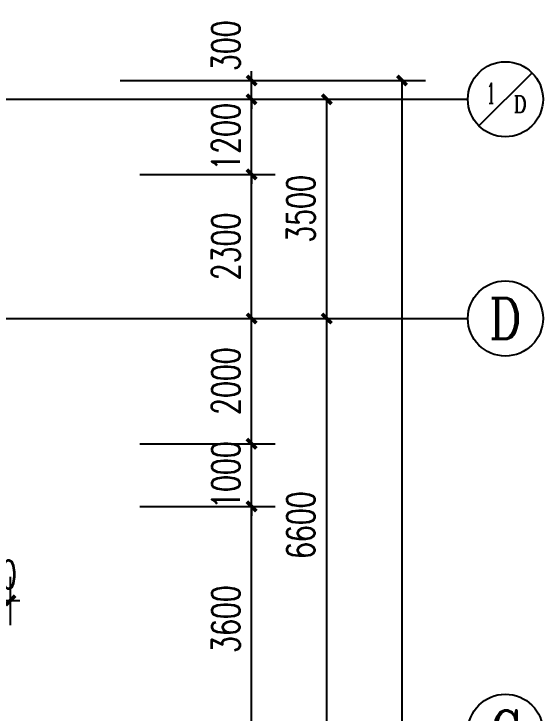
# Model space of a CAD drawing. Extents: x 1738711 to 2346805, y 1189731 to 2516152.
# Drawn here: x 2000650 to 2009092, y 1600425 to 1611587 of the extents above; entities that cross this region are included whole.
import ezdxf
from ezdxf.enums import TextEntityAlignment as Align

# ---------------------------------------------------------------- set-up
doc = ezdxf.new("R2010")
doc.units = 0
doc.header["$LTSCALE"] = 1000
doc.header["$MEASUREMENT"] = 0
for name, color, linetype in [('AXIS', 3, 'Continuous'), ('AXIS_TEXT', 7, 'Continuous'), ('DOTE', 1, 'Continuous'), ('PUB_DIM', 3, 'Continuous')]:
    doc.layers.add(name, color=color, linetype=linetype)
doc.styles.add('_TCH_AXIS', font='COMPLEX', dxfattribs={"bigfont": 'GBCBIG'})
doc.styles.add('_TCH_DIM_T3', font='SIMPLEX', dxfattribs={"width": 0.705882, "bigfont": 'GBCBIG'})
doc.styles.add('COMPLEX', font='COMPLEX')
doc.dimstyles.new('_TCH_ARCH&&150', dxfattribs={"dimtxt": 446.25, "dimasz": 150, "dimexe": 375, "dimexo": 450, "dimgap": 189.375, "dimtad": 1, "dimdec": 0, "dimzin": 0, "dimdsep": 46, "dimtxsty": '_TCH_DIM_T3', "dimblk": 'ARCHTICK', "dimcen": 0.09, "dimclrt": 7, "dimazin": 2, "dimtfac": 1, "dimtdec": 0, "dimtix": 1, "dimtmove": 2, "dimatfit": 3, "dimfxl": 1, "dimtolj": 1, "dimtzin": 0, "dimarcsym": 0})

# ---------------------------------------------------------------- blocks, each defined once
blk = doc.blocks.new('_ArchTick')
at = {"color": 0, "linetype": 'ByBlock', "const_width": 0.4}
blk.add_lwpolyline([(-0.5, -0.5), (0.5, 0.5)], dxfattribs=at)
blk = doc.blocks.new('*D2035')
at = {"layer": 'Defpoints', "color": 0, "transparency": 16777216}
for p in [(2000592, 1602224), (1999992, 1601380), (2000592, 1601380)]:
    blk.add_point(p, dxfattribs=at)
at = {"layer": 'PUB_DIM', "color": 0, "lineweight": -2, "transparency": 16777216}
for p, q in [((1999992, 1601830), (1999992, 1602599)), ((2000592, 1601830), (2000592, 1602599)), ((1999992, 1602224), (1999842, 1602224)), ((1999992, 1602224), (2000592, 1602224)), ((2000592, 1602224), (2000742, 1602224))]:
    blk.add_line(p, q, dxfattribs=at)
at = {"layer": 'PUB_DIM', "color": 0, "lineweight": -2, "transparency": 16777216, "xscale": 150, "yscale": 150, "zscale": 150}
blk.add_blockref('_ArchTick', (1999992, 1602224), dxfattribs=at)
at = {"layer": 'PUB_DIM', "color": 0, "lineweight": -2, "transparency": 16777216, "xscale": 150, "yscale": 150, "zscale": 150, "rotation": 180}
blk.add_blockref('_ArchTick', (2000592, 1602224), dxfattribs=at)
at = {"layer": 'PUB_DIM', "color": 7, "transparency": 16777216, "insert": (2000292, 1602636), "char_height": 446.2, "attachment_point": 5, "style": '_TCH_DIM_T3'}
blk.add_mtext('\\A1;600', dxfattribs=at)
blk = doc.blocks.new('*D2458')
at = {"layer": 'Defpoints', "color": 0, "transparency": 16777216}
for p in [(2002208, 1603725), (2004442, 1603725), (2002208, 1600125)]:
    blk.add_point(p, dxfattribs=at)
at = {"layer": 'PUB_DIM', "color": 0, "lineweight": -2, "transparency": 16777216}
for p, q in [((2002658, 1603725), (2004817, 1603725)), ((2004442, 1600125), (2004442, 1603725)), ((2002658, 1600125), (2004817, 1600125))]:
    blk.add_line(p, q, dxfattribs=at)
at = {"layer": 'PUB_DIM', "color": 0, "lineweight": -2, "transparency": 16777216, "xscale": 150, "yscale": 150, "zscale": 150}
for p, rotation in [((2004442, 1603725), 90), ((2004442, 1600125), 270)]:
    blk.add_blockref('_ArchTick', p, dxfattribs=dict(at, rotation=rotation))
at = {"layer": 'PUB_DIM', "color": 7, "transparency": 16777216, "insert": (2004029, 1601925), "char_height": 446.2, "attachment_point": 5, "rotation": 90, "style": '_TCH_DIM_T3'}
blk.add_mtext('\\A1;3600', dxfattribs=at)
blk = doc.blocks.new('*D2459')
at = {"layer": 'Defpoints', "color": 0, "transparency": 16777216}
for p in [(2002208, 1604725), (2004442, 1604725), (2002208, 1603725)]:
    blk.add_point(p, dxfattribs=at)
at = {"layer": 'PUB_DIM', "color": 0, "lineweight": -2, "transparency": 16777216}
for p, q in [((2004442, 1604725), (2004442, 1604875)), ((2002658, 1604725), (2004817, 1604725)), ((2004442, 1603725), (2004442, 1604725)), ((2002658, 1603725), (2004817, 1603725)), ((2004442, 1603725), (2004442, 1603575))]:
    blk.add_line(p, q, dxfattribs=at)
at = {"layer": 'PUB_DIM', "color": 0, "lineweight": -2, "transparency": 16777216, "xscale": 150, "yscale": 150, "zscale": 150}
for p, rotation in [((2004442, 1604725), 270), ((2004442, 1603725), 90)]:
    blk.add_blockref('_ArchTick', p, dxfattribs=dict(at, rotation=rotation))
at = {"layer": 'PUB_DIM', "color": 7, "transparency": 16777216, "insert": (2004029, 1604225), "char_height": 446.2, "attachment_point": 5, "rotation": 90, "style": '_TCH_DIM_T3'}
blk.add_mtext('\\A1;1000', dxfattribs=at)
blk = doc.blocks.new('*D2460')
at = {"layer": 'Defpoints', "color": 0, "transparency": 16777216}
for p in [(2002208, 1606725), (2004442, 1606725), (2002208, 1604725)]:
    blk.add_point(p, dxfattribs=at)
at = {"layer": 'PUB_DIM', "color": 0, "lineweight": -2, "transparency": 16777216}
for p, q in [((2002658, 1606725), (2004817, 1606725)), ((2004442, 1604725), (2004442, 1606725)), ((2002658, 1604725), (2004817, 1604725))]:
    blk.add_line(p, q, dxfattribs=at)
at = {"layer": 'PUB_DIM', "color": 0, "lineweight": -2, "transparency": 16777216, "xscale": 150, "yscale": 150, "zscale": 150}
for p, rotation in [((2004442, 1606725), 90), ((2004442, 1604725), 270)]:
    blk.add_blockref('_ArchTick', p, dxfattribs=dict(at, rotation=rotation))
at = {"layer": 'PUB_DIM', "color": 7, "transparency": 16777216, "insert": (2004029, 1605725), "char_height": 446.2, "attachment_point": 5, "rotation": 90, "style": '_TCH_DIM_T3'}
blk.add_mtext('\\A1;2000', dxfattribs=at)
blk = doc.blocks.new('*D2461')
at = {"layer": 'Defpoints', "color": 0, "transparency": 16777216}
for p in [(2002208, 1609025), (2004442, 1609025), (2002208, 1606725)]:
    blk.add_point(p, dxfattribs=at)
at = {"layer": 'PUB_DIM', "color": 0, "lineweight": -2, "transparency": 16777216}
for p, q in [((2002658, 1609025), (2004817, 1609025)), ((2004442, 1606725), (2004442, 1609025)), ((2002658, 1606725), (2004817, 1606725))]:
    blk.add_line(p, q, dxfattribs=at)
at = {"layer": 'PUB_DIM', "color": 0, "lineweight": -2, "transparency": 16777216, "xscale": 150, "yscale": 150, "zscale": 150}
for p, rotation in [((2004442, 1609025), 90), ((2004442, 1606725), 270)]:
    blk.add_blockref('_ArchTick', p, dxfattribs=dict(at, rotation=rotation))
at = {"layer": 'PUB_DIM', "color": 7, "transparency": 16777216, "insert": (2004029, 1607875), "char_height": 446.2, "attachment_point": 5, "rotation": 90, "style": '_TCH_DIM_T3'}
blk.add_mtext('\\A1;2300', dxfattribs=at)
blk = doc.blocks.new('*D2462')
at = {"layer": 'Defpoints', "color": 0, "transparency": 16777216}
for p in [(2002208, 1610225), (2004442, 1610225), (2002208, 1609025)]:
    blk.add_point(p, dxfattribs=at)
at = {"layer": 'PUB_DIM', "color": 0, "lineweight": -2, "transparency": 16777216}
for p, q in [((2004442, 1610225), (2004442, 1610375)), ((2002658, 1610225), (2004817, 1610225)), ((2004442, 1609025), (2004442, 1610225)), ((2002658, 1609025), (2004817, 1609025)), ((2004442, 1609025), (2004442, 1608875))]:
    blk.add_line(p, q, dxfattribs=at)
at = {"layer": 'PUB_DIM', "color": 0, "lineweight": -2, "transparency": 16777216, "xscale": 150, "yscale": 150, "zscale": 150}
for p, rotation in [((2004442, 1610225), 270), ((2004442, 1609025), 90)]:
    blk.add_blockref('_ArchTick', p, dxfattribs=dict(at, rotation=rotation))
at = {"layer": 'PUB_DIM', "color": 7, "transparency": 16777216, "insert": (2004029, 1609625), "char_height": 446.2, "attachment_point": 5, "rotation": 90, "style": '_TCH_DIM_T3'}
blk.add_mtext('\\A1;1200', dxfattribs=at)
blk = doc.blocks.new('*D2463')
at = {"layer": 'Defpoints', "color": 0, "transparency": 16777216}
for p in [(2002208, 1610525), (2004442, 1610525), (2002208, 1610225)]:
    blk.add_point(p, dxfattribs=at)
at = {"layer": 'PUB_DIM', "color": 0, "lineweight": -2, "transparency": 16777216}
for p, q in [((2004442, 1610525), (2004442, 1610675)), ((2002658, 1610525), (2004817, 1610525)), ((2004442, 1610225), (2004442, 1610525)), ((2002658, 1610225), (2004817, 1610225)), ((2004442, 1610225), (2004442, 1610075))]:
    blk.add_line(p, q, dxfattribs=at)
at = {"layer": 'PUB_DIM', "color": 0, "lineweight": -2, "transparency": 16777216, "xscale": 150, "yscale": 150, "zscale": 150}
for p, rotation in [((2004442, 1610525), 270), ((2004442, 1610225), 90)]:
    blk.add_blockref('_ArchTick', p, dxfattribs=dict(at, rotation=rotation))
at = {"layer": 'PUB_DIM', "color": 7, "transparency": 16777216, "insert": (2004029, 1611080), "char_height": 446.2, "attachment_point": 5, "rotation": 90, "style": '_TCH_DIM_T3'}
blk.add_mtext('\\A1;300', dxfattribs=at)
blk = doc.blocks.new('*D2513')
at = {"layer": 'AXIS', "color": 0, "lineweight": -2, "transparency": 16777216}
for p, q in [((2002342, 1606725), (2006017, 1606725)), ((2005642, 1600125), (2005642, 1606725)), ((2002342, 1600125), (2006017, 1600125))]:
    blk.add_line(p, q, dxfattribs=at)
at = {"layer": 'Defpoints', "color": 0, "transparency": 16777216}
for p in [(2001892, 1606725), (2005642, 1606725), (2001892, 1600125)]:
    blk.add_point(p, dxfattribs=at)
at = {"layer": 'AXIS', "color": 0, "lineweight": -2, "transparency": 16777216, "xscale": 150, "yscale": 150, "zscale": 150}
for p, rotation in [((2005642, 1606725), 90), ((2005642, 1600125), 270)]:
    blk.add_blockref('_ArchTick', p, dxfattribs=dict(at, rotation=rotation))
at = {"layer": 'AXIS', "color": 7, "transparency": 16777216, "insert": (2005229, 1603425), "char_height": 446.2, "attachment_point": 5, "rotation": 90, "style": '_TCH_DIM_T3'}
blk.add_mtext('\\A1;6600', dxfattribs=at)
blk = doc.blocks.new('*D2514')
at = {"layer": 'AXIS', "color": 0, "lineweight": -2, "transparency": 16777216}
for p, q in [((2002342, 1610225), (2006017, 1610225)), ((2005642, 1606725), (2005642, 1610225)), ((2002342, 1606725), (2006017, 1606725))]:
    blk.add_line(p, q, dxfattribs=at)
at = {"layer": 'Defpoints', "color": 0, "transparency": 16777216}
for p in [(2001892, 1610225), (2005642, 1610225), (2001892, 1606725)]:
    blk.add_point(p, dxfattribs=at)
at = {"layer": 'AXIS', "color": 0, "lineweight": -2, "transparency": 16777216, "xscale": 150, "yscale": 150, "zscale": 150}
for p, rotation in [((2005642, 1610225), 90), ((2005642, 1606725), 270)]:
    blk.add_blockref('_ArchTick', p, dxfattribs=dict(at, rotation=rotation))
at = {"layer": 'AXIS', "color": 7, "transparency": 16777216, "insert": (2005229, 1608475), "char_height": 446.2, "attachment_point": 5, "rotation": 90, "style": '_TCH_DIM_T3'}
blk.add_mtext('\\A1;3500', dxfattribs=at)
blk = doc.blocks.new('*D2515')
at = {"layer": 'AXIS', "color": 0, "lineweight": -2, "transparency": 16777216}
for p, q in [((2002342, 1610525), (2007217, 1610525)), ((2006842, 1586125), (2006842, 1610525)), ((2002342, 1586125), (2007217, 1586125))]:
    blk.add_line(p, q, dxfattribs=at)
at = {"layer": 'Defpoints', "color": 0, "transparency": 16777216}
for p in [(2001892, 1610525), (2006842, 1610525), (2001892, 1586125)]:
    blk.add_point(p, dxfattribs=at)
at = {"layer": 'AXIS', "color": 0, "lineweight": -2, "transparency": 16777216, "xscale": 150, "yscale": 150, "zscale": 150}
for p, rotation in [((2006842, 1610525), 90), ((2006842, 1586125), 270)]:
    blk.add_blockref('_ArchTick', p, dxfattribs=dict(at, rotation=rotation))
at = {"layer": 'AXIS', "color": 7, "transparency": 16777216, "insert": (2006429, 1598325), "char_height": 446.2, "attachment_point": 5, "rotation": 90, "style": '_TCH_DIM_T3'}
blk.add_mtext('\\A1;24400', dxfattribs=at)
blk = doc.blocks.new('_AXISO')
blk.add_circle((0, 0), 0.5)
at = {"layer": 'AXIS_TEXT', "style": 'COMPLEX', "width": 1.041667}
blk.add_attdef('A', text='', height=0.56, dxfattribs=at).set_placement((-0.25, -0.28), (0.25, -0.28), align=Align.FIT)

msp = doc.modelspace()

# ---------------------------------------------------------------- linework, layer by layer
at = {"layer": 'AXIS'}
for p, q in [((2008067.6, 1609801.1), (2008916.2, 1610649.7)), ((2001891.9, 1610225.4), (2007891.9, 1610225.4)), ((2001891.9, 1606725.4), (2007891.9, 1606725.4))]:
    msp.add_line(p, q, dxfattribs=at)
msp.add_circle((2008491.9, 1610225.4), 600, dxfattribs=at)
at = {"layer": 'DOTE'}
for p, q in [((1958991.9, 1610225.4), (2001891.9, 1610225.4)), ((1919991.9, 1606725.4), (2001891.9, 1606725.4))]:
    msp.add_line(p, q, dxfattribs=at)

# ---------------------------------------------------------------- block references
at = {"layer": 'AXIS'}
ref = msp.add_blockref('_AXISO', (2008491.9, 1606725.4), dxfattribs=dict(at, xscale=1200, yscale=1200, zscale=1200))
ref.add_attrib('A', 'D', dxfattribs={"layer": 'AXIS_TEXT', "ltscale": 0.5, "height": 652.9, "style": '_TCH_AXIS'}).set_placement((2008227.6, 1606399), (2008756.2, 1606399), align=Align.FIT)
ref = msp.add_blockref('_AXISO', (2008491.9, 1600125.4), dxfattribs=dict(at, xscale=1200, yscale=1200, zscale=1200))
ref.add_attrib('A', 'C', dxfattribs={"layer": 'AXIS_TEXT', "ltscale": 0.5, "height": 683.5, "style": '_TCH_AXIS'}).set_placement((2008247.8, 1599783.6), (2008736, 1599783.6), align=Align.FIT)

# ---------------------------------------------------------------- texts
at = {"layer": 'AXIS_TEXT', "color": 7, "style": '_TCH_AXIS'}
for s, height, p, p2 in [('1', 327.9, (2008193, 1610159.8), (2008333.6, 1610159.8)), ('D', 266.7, (2008620.6, 1610012), (2008836.5, 1610012))]:
    msp.add_text(s, height=height, dxfattribs=at).set_placement(p, p2, align=Align.FIT)

# ---------------------------------------------------------------- dimensions: what is measured, and where the dimension line sits
at = {"layer": 'AXIS'}
for p1, p2, distance, picture, middle in [((2001891.9, 1586125.4), (2001891.9, 1610525.4), -4950, '*D2515', (2006429.4, 1598325.4)), ((2001891.9, 1606725.4), (2001891.9, 1610225.4), -3750, '*D2514', (2005229.4, 1608475.4)), ((2001891.9, 1600125.4), (2001891.9, 1606725.4), -3750, '*D2513', (2005229.4, 1603425.4))]:
    dim = msp.add_aligned_dim(p1=p1, p2=p2, distance=distance, dimstyle='_TCH_ARCH&&150', dxfattribs=at)
    dim.commit()
    dim.dimension.update_dxf_attribs({"geometry": picture, "text_midpoint": middle})
at = {"layer": 'PUB_DIM'}
dim = msp.add_linear_dim(base=(2004441.9, 1610525.4), p1=(2002207.7, 1610225.4), p2=(2002207.7, 1610525.4), angle=90, dimstyle='_TCH_ARCH&&150', dxfattribs=at)
dim.commit()
dim.dimension.update_dxf_attribs({"geometry": '*D2463', "text_midpoint": (2004029.4, 1611080.4), "dimtype": 129})
for p1, p2, distance, picture, middle in [((2002207.7, 1609025.4), (2002207.7, 1610225.4), -2234.2, '*D2462', (2004029.4, 1609625.4)), ((2002207.7, 1606725.4), (2002207.7, 1609025.4), -2234.2, '*D2461', (2004029.4, 1607875.4)), ((2002207.7, 1604725.4), (2002207.7, 1606725.4), -2234.2, '*D2460', (2004029.4, 1605725.4)), ((2002207.7, 1603725.4), (2002207.7, 1604725.4), -2234.2, '*D2459', (2004029.4, 1604225.4)), ((2002207.7, 1600125.4), (2002207.7, 1603725.4), -2234.2, '*D2458', (2004029.4, 1601925.4)), ((1999991.9, 1601380.5), (2000591.9, 1601380.5), 843.1, '*D2035', (2000291.9, 1602636.1))]:
    dim = msp.add_aligned_dim(p1=p1, p2=p2, distance=distance, dimstyle='_TCH_ARCH&&150', dxfattribs=at)
    dim.commit()
    dim.dimension.update_dxf_attribs({"geometry": picture, "text_midpoint": middle})

doc.saveas('drawing.dxf')
